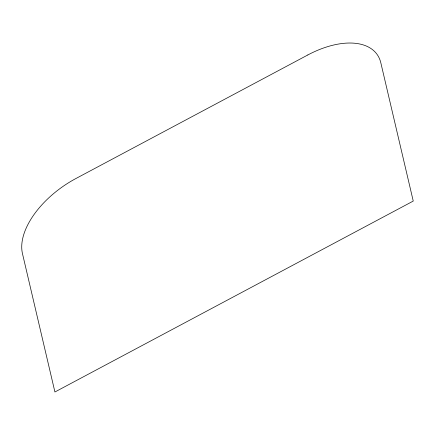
<?xml version="1.0" encoding="UTF-8"?>
<svg xmlns="http://www.w3.org/2000/svg" width="435" height="435" viewBox="0 0 435 435"><rect width="100%" height="100%" fill="white"/><g stroke="black" fill="none" stroke-linecap="round" stroke-linejoin="round"><path stroke-width="0.65" d="M307.839 54.951L75.984 178.48A72.862 40.515 -35.1 0 0 22.479 253.665L54.919 391.984L413.25 201.073L380.81 62.76A72.862 40.515 -35.1 0 0 307.839 54.951"/></g></svg>
